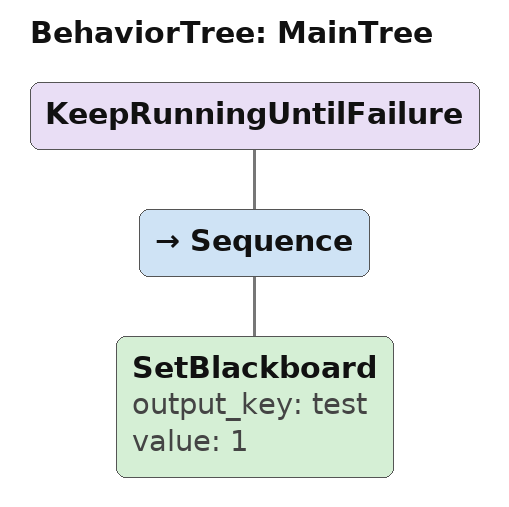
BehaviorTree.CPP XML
<root BTCPP_format="4" main_tree_to_execute="MainTree">
	<BehaviorTree ID="MainTree">
		<KeepRunningUntilFailure>
			<Sequence>
  			<SetBlackboard output_key="test" value="1" />

			</Sequence>
		</KeepRunningUntilFailure>
	</BehaviorTree>
</root>
